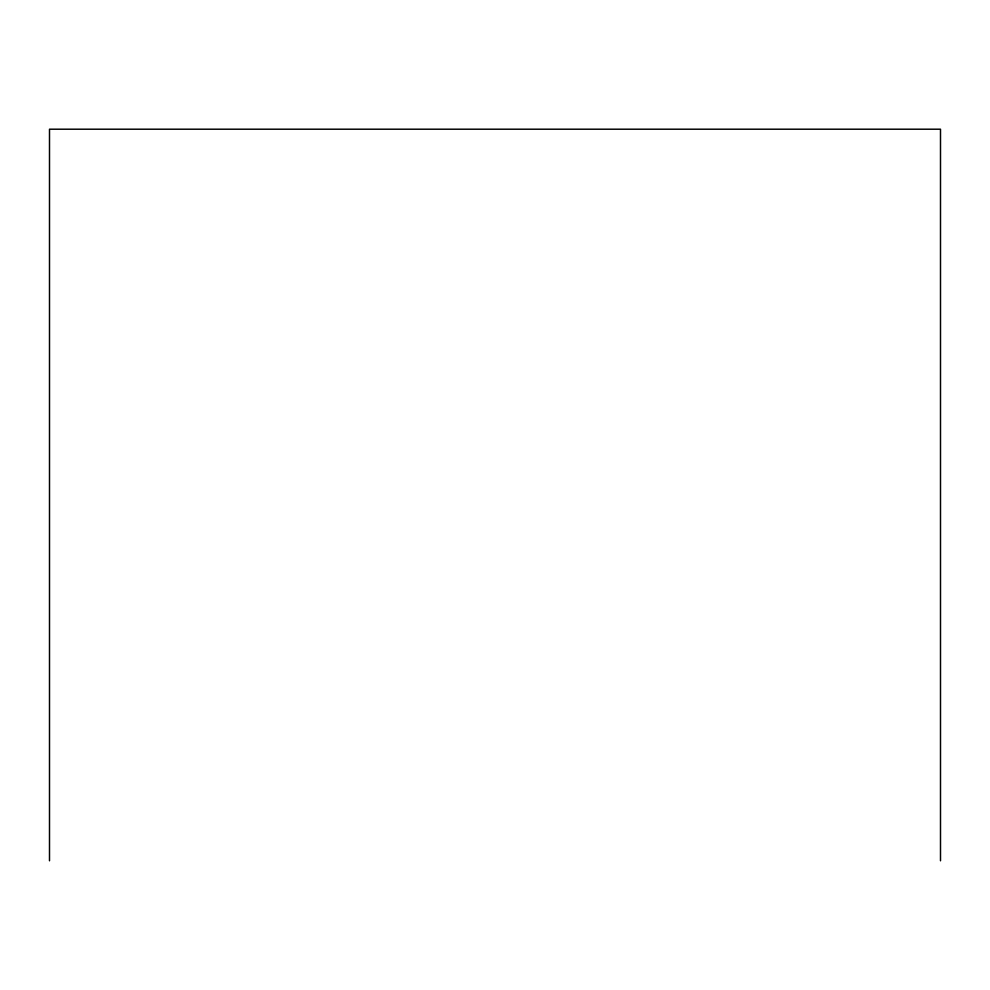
<?xml version="1.0" encoding="UTF-8"?>
<svg xmlns="http://www.w3.org/2000/svg" width="990" height="990" viewBox="0 0 990 990"><rect width="100%" height="100%" fill="white"/><g stroke="black" fill="none" stroke-linecap="round" stroke-linejoin="round"><path stroke-width="1.49" d="M940.5 860.793L940.5 129.207L49.5 129.207L49.5 860.793"/></g></svg>
